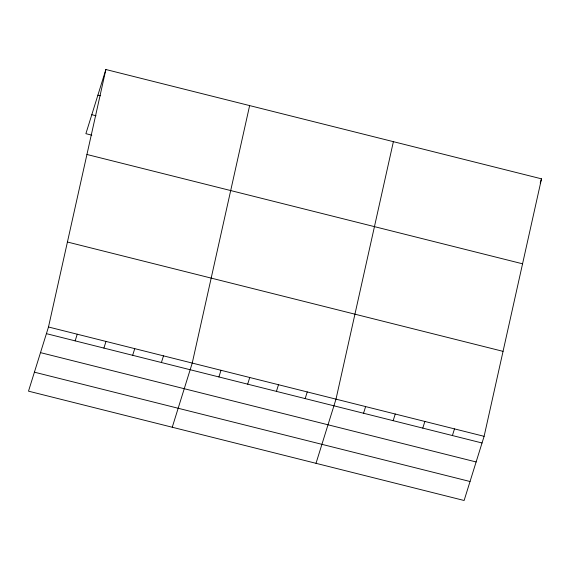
<?xml version="1.0" encoding="UTF-8"?>
<svg xmlns="http://www.w3.org/2000/svg" width="570" height="570" viewBox="0 0 570 570"><rect width="100%" height="100%" fill="white"/><g stroke="black" fill="none" stroke-linecap="round" stroke-linejoin="round"><path stroke-width="0.85" d="M48.486 326.995L105.877 69.511L541.5 178.838L484.108 436.321L464.123 500.489L28.5 391.163L48.486 326.995L484.108 436.321M249.632 105.593L192.24 363.069L172.254 427.236M393.386 141.666L336.001 399.15L316.008 463.317M105.877 69.511L85.892 133.679L91.813 135.168M75.162 340.867L77.235 334.205M103.911 348.085L105.992 341.423M132.667 355.302L134.741 348.641M161.417 362.52L163.49 355.851M218.916 376.948L220.996 370.286M247.672 384.166L249.745 377.504M276.421 391.376L278.495 384.714M305.171 398.594L307.244 391.932M363.546 413.243L365.619 406.581M393.165 420.681L395.245 414.012M422.79 428.113L424.864 421.451M452.409 435.544L454.49 428.882M540.203 183.006L541.5 178.838M97.89 95.154L100.427 95.788M91.799 114.705L96.031 115.767M86.939 154.484L522.562 263.803M67.424 242.022L503.046 351.348M46.412 333.657L482.035 442.983M40.499 352.631L476.121 461.957M34.414 372.182L470.036 481.507"/></g></svg>
